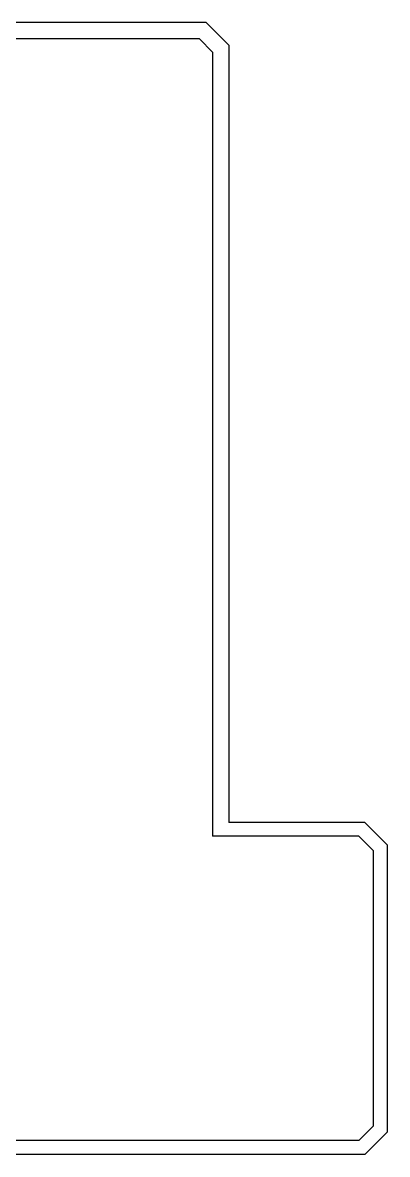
# Model space of a CAD drawing. Extents: x -84 to 5671, y -72 to 3104.
# Drawn here: x 3922 to 4211, y -72 to 828 of the extents above; entities that cross this region are included whole.
import ezdxf

# ---------------------------------------------------------------- set-up
doc = ezdxf.new("R2010")
doc.units = 0
doc.header["$LTSCALE"] = 12
doc.header["$MEASUREMENT"] = 0
doc.layers.add('A-ROOF-MED', color=3, linetype='CONTINUOUS')
doc.layers.add('A-ROOF-THIN', color=1, linetype='CONTINUOUS')

msp = doc.modelspace()

# ---------------------------------------------------------------- linework, layer by layer
at = {"layer": 'A-ROOF-MED'}
for p, q in [((4067.5, 828), (3336, 828)), ((4067.5, 828), (4085.5, 810)), ((4085.5, 810), (4085.5, 192)), ((4193.5, 192), (4085.5, 192)), ((4193.5, 192), (4211.5, 174)), ((4211.5, -54), (4211.5, 174)), ((4211.5, -54), (4193.5, -72)), ((4193.5, -72), (3101.5, -72))]:
    msp.add_line(p, q, dxfattribs=at)
at = {"layer": 'A-ROOF-THIN'}
for p, q in [((4062.12, 815), (3336, 815)), ((4062.12, 815), (4072.5, 804.62)), ((4072.5, 804.62), (4072.5, 181)), ((4188.94, 181), (4072.5, 181)), ((4188.94, 181), (4200.5, 169.44)), ((4200.5, -49.44), (4200.5, 169.44)), ((4200.5, -49.44), (4188.94, -61)), ((4188.94, -61), (3113.5, -61))]:
    msp.add_line(p, q, dxfattribs=at)

doc.saveas('drawing.dxf')
